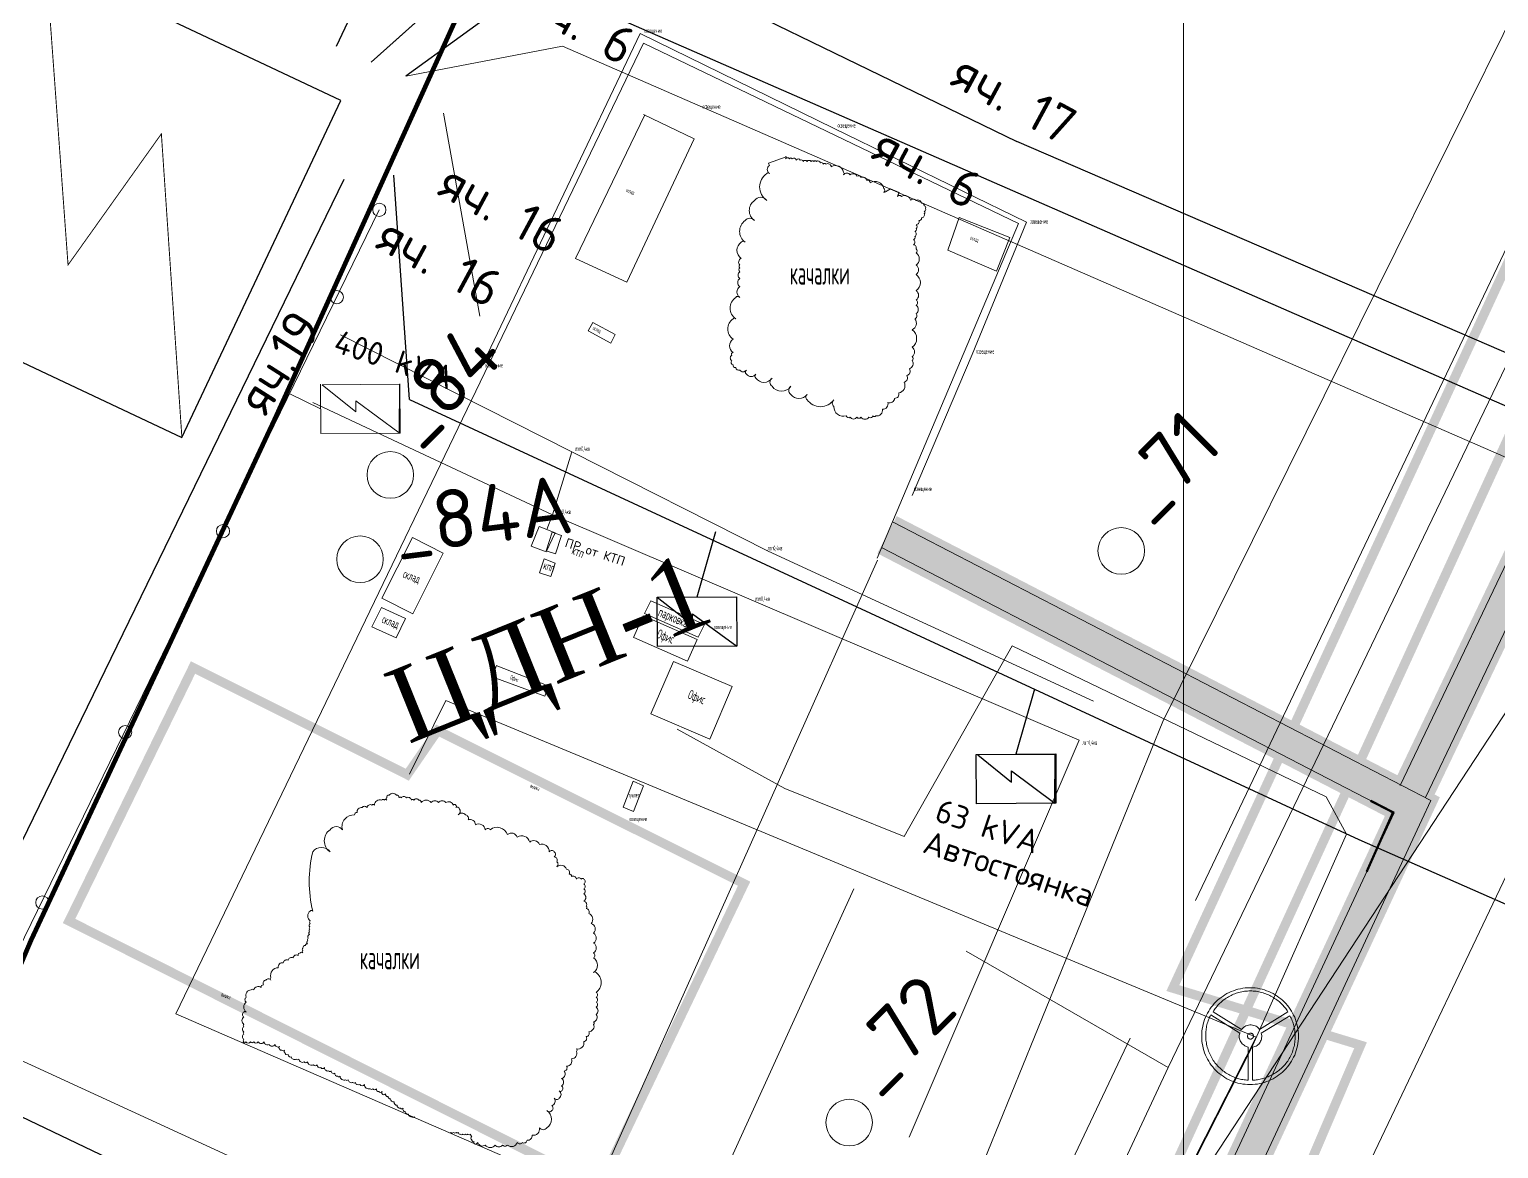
# Model space of a CAD drawing. Header units: millimetres. Extents: x 519 to 9564855, y -810 to 5021775.
# Drawn here: x 9528752.2 to 9529067.6, y 5000058.2 to 5000298.4 of the extents above; entities that cross this region are included whole.
import ezdxf

# ---------------------------------------------------------------- set-up
doc = ezdxf.new("R2010")
doc.units = ezdxf.units.MM
doc.header["$LTSCALE"] = 2
doc.header["$MEASUREMENT"] = 0
doc.linetypes.add('92051501$0$GROUND2', pattern=[35, 25, -10])
for name, color, linetype in [('COMPOUND', 3, 'Continuous'), ('FIBERGLASS', 212, 'Continuous'), ('GRID_PULKOVO', 7, 'Continuous'), ('OilColl&Flowlines', 3, 'Continuous'), ('OLD WELLS(dr.bfr2000)', 24, 'Continuous'), ('PPLINE_STEAM', 5, 'STM_LINE'), ('ROAD_FIELD', 255, '92051501$0$GROUND2'), ('ROAD_GROUND', 9, 'Continuous')]:
    doc.layers.add(name, color=color, linetype=linetype)
for name, color, linetype, lineweight in [('PPLINE_GAS', 4, 'GAS_LINE', 30), ('Новый водовод', 5, 'g_122_vpr', 30), ('Оптиковолоконный кабель', 220, 'CAB6', 20), ('Электро', 1, 'Continuous', 30), ('Электроснаб', 1, 'Continuous', 18), ('Электроснабжене', 1, 'Continuous', 18)]:
    doc.layers.add(name, color=color, linetype=linetype, lineweight=lineweight)
doc.styles.add('92051501$0$STANDARD', font='simplex.shx')
doc.styles.add('Elect', font='isocpeur.ttf')
doc.styles.add('Line_GUGK', font='')
doc.styles.get("Standard").update_dxf_attribs({"font": 'isocpeur.ttf', "width": 0.5})
doc.styles.get('Line_GUGK').set_extended_font_data('Bm431', italic=True)
doc.linetypes.add('CAB', pattern='A,0.7,-0.43403,["K",Standard,S=0.9,R=0,X=-0.4,Y=-0.3],-0.8', length=1.93403)
doc.linetypes.add('CAB6', pattern='A,0.9,-0.9,["6",Standard,S=0.9,R=0,X=-0.8,Y=-0.4],11', length=12.8)
doc.linetypes.add('g_122_vpr', pattern='A,2,-2,3,-0.6,["Впр",Line_GUGK,S=2,R=0,X=0,Y=-1],-6.4,3,-2,8,-2,8,-2,6', length=45)
doc.linetypes.add('GAS_LINE', pattern='A,0.5,-0.2,["G",92051501$0$STANDARD,S=0.1,R=0,X=-0.1,Y=-0.05],-0.05', length=0.75)
doc.linetypes.add('STM_LINE', pattern='A,0.5,-0.2,["S",92051501$0$STANDARD,S=0.1,R=0,X=-0.1,Y=-0.05],-0.05', length=0.75)
doc.linetypes.add('WTR_LINE', pattern='A,0.5,-0.2,["W",92051501$0$STANDARD,S=0.1,R=0,X=-0.1,Y=-0.05],-0.05', length=0.75)

msp = doc.modelspace()

# ---------------------------------------------------------------- linework, layer by layer
at = {"color": 1, "lineweight": 0}
for p, q in [((9528883.3182, 5000297.52607), (9528849.11606, 5000225.70034)), ((9528924.837, 5000277.2, -23.749), (9528883.3182, 5000297.52607)), ((9528966.294, 5000257.071, -25.29), (9528924.837, 5000277.2, -23.749)), ((9528954.594, 5000228.683, -25.46), (9528966.294, 5000257.071, -25.29)), ((9528868.641, 5000207.763, -26.076), (9528818.99542, 5000232.83768, -25.91121)), ((9528941.726, 5000198.376, -25.553), (9528954.594, 5000228.683, -25.46)), ((9528864.52, 5000194.259, -25.969), (9528813.06335, 5000218.36026)), ((9528864.52, 5000194.259, -25.969), (9528868.641, 5000207.763, -26.076)), ((9528868.641, 5000207.763, -26.076), (9528910.819, 5000186.46, -26.216)), ((9528864.52, 5000194.259, -25.969), (9528863.27801, 5000191.08734, -25.73159)), ((9528864.52, 5000194.259, -25.969), (9528977.5413, 5000145.87298)), ((9528861.622, 5000191.731, -25.796), (9528859.923, 5000187.514, -25.556)), ((9528865.067, 5000190.392, -25.662), (9528861.622, 5000191.731, -25.796)), ((9528863.127, 5000186.272, -24.542), (9528865.067, 5000190.392, -25.662)), ((9528859.923, 5000187.514, -25.556), (9528863.127, 5000186.272, -24.542)), ((9528910.819, 5000186.46, -26.216), (9528980.64045, 5000154.25265)), ((9528977.5413, 5000145.87298), (9528941.05409, 5000060.64522))]:
    msp.add_line(p, q, dxfattribs=at)
at = {"color": 132, "lineweight": 0}
for p, q in [((9528884.019, 5000295.476, -22.807), (9528783.63933, 5000087.14393, -2.10301)), ((9528964.582, 5000256.746, -25.551), (9528884.019, 5000295.476, -22.807)), ((9528869.427, 5000249.224, -23.014), (9528884.30408, 5000280.07435, -22.79538)), ((9528884.056, 5000280.194, -22.798), (9528894.937, 5000274.946, -22.683)), ((9528894.937, 5000274.946, -22.683), (9528880.499, 5000244.21, -23.053)), ((9528934.20598, 5000184.97263, -24.396), (9528964.582, 5000256.746, -25.551)), ((9528949.356, 5000251.041, -24.479), (9528951.808, 5000258.087, -23.083)), ((9528951.808, 5000258.087, -23.083), (9528962.674, 5000253.773, -24.304)), ((9528962.674, 5000253.773, -24.304), (9528959.836, 5000246.553, -24.408)), ((9528959.836, 5000246.553, -24.408), (9528949.356, 5000251.041, -24.479)), ((9528880.499, 5000244.21, -23.053), (9528869.427, 5000249.224, -23.014)), ((9528873.17349, 5000235.52913), (9528872.146, 5000233.76, -24.321)), ((9528872.146, 5000233.76, -24.321), (9528877.036, 5000231.072, -24.867)), ((9528877.973, 5000232.963, -24.364), (9528873.17349, 5000235.52913)), ((9528877.036, 5000231.072, -24.867), (9528877.973, 5000232.963, -24.364)), ((9528834.44, 5000189.394, -23.192), (9528827.893, 5000176.327, -22.925)), ((9528834.44, 5000189.394, -23.192), (9528841.059, 5000186.024, -23.302)), ((9528841.059, 5000186.024, -23.302), (9528834.512, 5000172.957, -23.035)), ((9528873.349, 5000048.183, -26.002), (9528934.307, 5000184.508, -24.458)), ((9528827.79, 5000174.356, -23.09), (9528825.734, 5000170.171, -23.069)), ((9528832.995, 5000171.996, -23.206), (9528827.79, 5000174.356, -23.09)), ((9528827.893, 5000176.327, -22.925), (9528834.512, 5000172.957, -23.035)), ((9528885.63699, 5000175.80036), (9528884.29922, 5000173.0754)), ((9528885.63699, 5000175.80036), (9528897.11945, 5000170.72846)), ((9528832.995, 5000171.996, -23.206), (9528830.939, 5000167.811, -23.185)), ((9528881.89, 5000167.91749, -23.67376), (9528883.971, 5000172.55649, -23.85176)), ((9528895.595, 5000167.501, -23.904), (9528884.025, 5000172.533, -23.852)), ((9528884.29922, 5000173.0754), (9528895.78169, 5000168.00349)), ((9528830.939, 5000167.811, -23.185), (9528825.734, 5000170.171, -23.069)), ((9528893.514, 5000162.862, -23.726), (9528881.944, 5000167.894, -23.674)), ((9528893.514, 5000162.862, -23.726), (9528895.595, 5000167.501, -23.904)), ((9528851.54633, 5000159.48206), (9528852.50383, 5000161.91065, -22.88099)), ((9528852.452, 5000161.931, -22.881), (9528863.566, 5000157.568, -22.879)), ((9528890.479, 5000162.791, -23.962), (9528885.649, 5000151.505, -24.12)), ((9528890.479, 5000162.791, -23.962), (9528903.102, 5000157.391, -23.697)), ((9528862.841, 5000155.322, -23.124), (9528851.54633, 5000159.48206)), ((9528903.102, 5000157.391, -23.697), (9528898.272, 5000146.105, -23.855)), ((9528885.65346, 5000151.50309, -24.11991), (9528898.27646, 5000146.10309, -23.85491)), ((9528881.854, 5000137.04, -25.847), (9528879.705, 5000131.489, -25.443)), ((9528881.854, 5000137.04, -25.847), (9528884.053, 5000136.096, -24.442)), ((9528884.053, 5000136.096, -24.442), (9528881.904, 5000130.545, -24.038)), ((9528873.349, 5000048.183, -26.002), (9528783.63933, 5000087.14393, -0.40902))]:
    msp.add_line(p, q, dxfattribs=at)
at = {"lineweight": 0}
for p, q in [((9528910.90351, 5000269.72078), (9528914.68147, 5000271.08703)), ((9528938.94131, 5000263.38995), (9528937.07206, 5000264.18484)), ((9528862.73, 5000184.803, -23.948), (9528861.73562, 5000181.81734)), ((9528865.08003, 5000183.86501), (9528862.73, 5000184.803, -23.948)), ((9528864.145, 5000180.993, -24.032), (9528865.08003, 5000183.86501)), ((9528861.73562, 5000181.81734), (9528864.145, 5000180.993, -24.032)), ((9528863.566, 5000157.568, -22.879), (9528862.841, 5000155.322, -23.124)), ((9528879.705, 5000131.489, -25.443), (9528881.904, 5000130.545, -24.038))]:
    msp.add_line(p, q, dxfattribs=at)
at = {"color": 0, "lineweight": 0}
msp.add_line((9528897.11945, 5000170.72846), (9528895.78169, 5000168.00349), dxfattribs=at)
at = {"color": 5, "linetype": 'WTR_LINE', "lineweight": 0, "ltscale": 100, "const_width": 2}
msp.add_lwpolyline([(9529684.446, 5001530.752), (9529401.1315, 5000923.298), (9529117.817, 5000315.844), (9528986.47, 5000029.111), (9528927.85537, 4999903.1501), (9529040.634, 4999850.671), (9529251.68627, 4999750.03689), (9529291.36141, 4999730.1648)], dxfattribs=at)
at = {"lineweight": 0}
for points in [[(9528910.90351, 5000269.72078, 0.083357322), (9528911.0728, 5000269.22554, 0.52056705), (9528911.0728, 5000267.4929, 0.52056705), (9528910.4931, 5000267.4929, 0.52056705), (9528910.4931, 5000261.71219, 0.52056705), (9528907.88447, 5000261.71219, 0.52056705), (9528907.88447, 5000257.38059, 0.52056705), (9528905.87782, 5000257.38059, 0.52056705), (9528905.87782, 5000252.76547, 0.52056705), (9528905.00828, 5000252.76547, 0.52056705), (9528905.00828, 5000249.28445, 0.52056705), (9528904.71843, 5000247.85108, 0.52056705), (9528904.71843, 5000247.26829, 0.52056705), (9528904.71843, 5000246.40197, 0.52056705), (9528904.71843, 5000244.95285, 0.52056705), (9528904.71843, 5000243.22021, 0.52056705), (9528904.71843, 5000240.90478, 0.52056705), (9528903.84888, 5000240.90478, 0.52056705), (9528903.84888, 5000236.28966, 0.52056705), (9528903.26918, 5000236.28966, 0.52056705), (9528903.26918, 5000231.95806, 0.52056705), (9528903.26918, 5000229.05983, 0.52056705), (9528902.97934, 5000228.47704, 0.52056705), (9528902.97934, 5000227.3272, 0.52056705), (9528903.26918, 5000226.46088, 0.52056705), (9528903.84888, 5000225.87808, 0.52056705), (9528904.71843, 5000225.31103, 0.52056705), (9528906.14537, 5000225.31103, 0.52056705), (9528906.14537, 5000224.42896, 0.52056705), (9528908.17431, 5000224.42896, 0.52056705), (9528908.17431, 5000223.56265, 0.52056705), (9528911.6525, 5000223.56265, 0.52056705), (9528911.6525, 5000221.83001, 0.52056705), (9528915.68808, 5000221.83001, 0.52056705), (9528915.68808, 5000220.09737, 0.52056705), (9528919.16627, 5000220.09737, 0.52056705), (9528919.16627, 5000218.94753, 0.52056705), (9528924.94094, 5000218.94753, 0.52056705), (9528924.94094, 5000217.49841, 0.52056705), (9528927.54958, 5000215.48225, 0.52056705), (9528928.41913, 5000215.18298, 0.52056705), (9528929.86837, 5000215.18298, 0.52056705), (9528930.73792, 5000215.18298, 0.52056705), (9528932.45471, 5000215.18298, 0.52056705), (9528933.32426, 5000215.48225, 0.52056705), (9528933.90396, 5000215.48225, 0.52056705), (9528935.3532, 5000216.91562, 0.52056705), (9528936.51259, 5000218.36473, 0.52056705), (9528937.96184, 5000219.23105, 0.52056705), (9528938.83138, 5000220.39664, 0.52056705), (9528939.99078, 5000222.69633, 0.52056705), (9528940.57047, 5000224.14544, 0.52056705), (9528941.12787, 5000225.59456, 0.52056705), (9528941.70757, 5000227.3272, 0.52056705), (9528941.70757, 5000228.19351, 0.52056705), (9528941.70757, 5000230.20968, 0.52056705), (9528941.70757, 5000233.97423, 0.52056705), (9528942.28727, 5000236.28966, 0.52056705), (9528942.57712, 5000237.4395, 0.52056705), (9528942.57712, 5000239.17214, 0.52056705), (9528942.57712, 5000240.33773, 0.52056705), (9528942.57712, 5000242.35389, 0.52056705), (9528942.57712, 5000245.81917, 0.52056705), (9528942.57712, 5000247.85108, 0.52056705), (9528942.57712, 5000250.45004, 0.52056705), (9528942.57712, 5000251.31636, 0.52056705), (9528941.99742, 5000252.18268, 0.52056705), (9528941.99742, 5000253.33252, 0.52056705), (9528942.28727, 5000253.91532, 0.52056705), (9528942.28727, 5000255.06516, 0.52056705), (9528942.57712, 5000255.64795, 0.52056705), (9528942.57712, 5000256.51427, 0.52056705), (9528943.15682, 5000257.38059, 0.52056705), (9528943.73651, 5000257.96339, 0.52056705), (9528944.31621, 5000258.82971, 0.52056705), (9528944.31621, 5000259.4125, 0.52056705), (9528944.60606, 5000259.97955, 0.52056705), (9528944.31621, 5000260.56235, 0.52056705), (9528943.73651, 5000261.14514, 0.52056705), (9528942.57712, 5000261.71219, 0.52056705), (9528941.41772, 5000261.71219, 0.52056705), (9528939.41108, 5000262.57851, 0.52056705), (9528938.54153, 5000262.57851, 0.024114448), (9528938.94131, 5000263.38995, 0.024114448)], [(9528937.07206, 5000264.18484, -0.069672403), (9528935.64305, 5000263.44483, 0.52056705), (9528935.64305, 5000264.31114, 0.52056705), (9528932.74456, 5000265.47674, 0.52056705), (9528931.89731, 5000266.05953, 0.52056705), (9528930.73792, 5000266.62658, 0.52056705), (9528929.86837, 5000266.92585, 0.52056705), (9528928.41913, 5000267.20938, 0.52056705), (9528926.96988, 5000267.20938, 0.52056705), (9528926.96988, 5000267.79217, 0.52056705), (9528924.36125, 5000268.94201, 0.52056705), (9528923.22415, 5000269.52481, 0.52056705), (9528922.64445, 5000269.52481, 0.52056705), (9528922.06475, 5000269.80833, 0.52056705), (9528921.19521, 5000270.09186, 0.52056705), (9528920.61551, 5000270.09186, 0.52056705), (9528920.03581, 5000270.09186, 0.52056705), (9528919.16627, 5000270.09186, 0.52056705), (9528918.29672, 5000270.09186, 0.52056705), (9528917.71702, 5000270.39113, 0.52056705), (9528916.84748, 5000270.39113, 0.52056705), (9528915.97793, 5000270.67465, 0.52056705), (9528915.39823, 5000270.67465, 0.52056705), (9528914.55098, 5000270.67465, 0.433709513), (9528914.62423, 5000271.18889)], [(9528798.03011, 5000080.89401, -0.145931032), (9528798.25877, 5000081.18257, -0.52056705), (9528798.25877, 5000081.70236, -0.52056705), (9528798.25877, 5000082.77345, -0.52056705), (9528798.25877, 5000083.29324, -0.52056705), (9528798.25877, 5000084.34857, -0.52056705), (9528798.25877, 5000084.88411, -0.52056705), (9528798.25877, 5000086.47499, -0.52056705), (9528798.25877, 5000087.53032, -0.52056705), (9528798.77158, 5000087.53032, -0.52056705), (9528798.77158, 5000089.64099, -0.52056705), (9528798.77158, 5000090.69633, -0.52056705), (9528799.84179, 5000092.2872, -0.52056705), (9528800.37689, 5000092.2872, -0.52056705), (9528801.95991, 5000092.807, -0.52056705), (9528802.47272, 5000093.34254, -0.52056705), (9528803.00783, 5000094.39787, -0.52056705), (9528804.07804, 5000094.39787, -0.52056705), (9528804.07804, 5000094.93342, -0.52056705), (9528805.66106, 5000097.04408, -0.52056705), (9528806.70897, 5000098.09942, -0.52056705), (9528807.77918, 5000098.63496, -0.52056705), (9528808.8271, 5000099.15475, -0.52056705), (9528809.89731, 5000099.69029, -0.52056705), (9528810.41012, 5000100.21009, -0.52056705), (9528810.94522, 5000100.21009, -0.52056705), (9528810.94522, 5000100.74563, -0.52056705), (9528810.94522, 5000101.26542, -0.52056705), (9528811.52492, 5000101.78521, -0.52056705), (9528811.90395, 5000102.19474, -0.52056705), (9528811.99314, 5000102.82479, -0.52056705), (9528812.08232, 5000103.36034, -0.52056705), (9528812.34987, 5000104.16365, -0.52056705), (9528812.34987, 5000104.71495, -0.52056705), (9528812.43906, 5000105.25049, -0.52056705), (9528812.43906, 5000105.78603, -0.52056705), (9528812.52824, 5000106.55784, -0.52056705), (9528812.52824, 5000107.09338, -0.52056705), (9528812.52824, 5000109.20405, -0.52056705), (9528813.06335, 5000109.20405, -0.120462855), (9528813.06335, 5000121.89957, -0.52056705), (9528816.76449, 5000121.89957, -0.52056705), (9528816.76449, 5000126.65644, -0.52056705), (9528819.41772, 5000126.65644, -0.52056705), (9528822.04865, 5000129.82245, -0.52056705), (9528822.58376, 5000130.35799, -0.52056705), (9528823.63167, 5000131.41332, -0.52056705), (9528824.70188, 5000131.41332, -0.52056705), (9528825.7498, 5000131.94887, -0.52056705), (9528826.2849, 5000131.94887, -0.52056705), (9528827.86792, 5000133.0042, -0.52056705), (9528828.40303, 5000133.0042, -0.52056705), (9528828.93813, 5000133.0042, -0.52056705), (9528828.93813, 5000133.52399, -0.52056705), (9528829.45094, 5000134.05954, -0.52056705), (9528831.05626, 5000134.05954, -0.52056705), (9528831.56907, 5000133.52399, -0.52056705), (9528832.10417, 5000133.52399, -0.52056705), (9528833.15209, 5000133.52399, -0.52056705), (9528834.2223, 5000133.0042, -0.52056705), (9528834.7574, 5000133.0042, -0.52056705), (9528835.80532, 5000133.0042, -0.52056705), (9528836.34042, 5000132.46866, -0.52056705), (9528838.45855, 5000132.46866, -0.52056705), (9528840.04157, 5000132.46866, -0.52056705), (9528841.62458, 5000132.46866, -0.52056705), (9528843.2076, 5000131.94887, -0.52056705), (9528843.74271, 5000131.94887, -0.52056705), (9528843.74271, 5000131.41332, -0.52056705), (9528844.27781, 5000131.41332, -0.52056705), (9528844.27781, 5000129.82245, -0.52056705), (9528845.86083, 5000129.82245, -0.52056705), (9528846.39594, 5000128.76711, -0.52056705), (9528847.97896, 5000127.71178, -0.52056705), (9528850.09708, 5000126.65644, -0.52056705), (9528851.145, 5000126.65644, -0.52056705), (9528854.84614, 5000125.60111, -0.52056705), (9528856.96427, 5000125.06557, -0.52056705), (9528859.6175, 5000124.01023, -0.52056705), (9528861.73562, 5000123.47469, -0.52056705), (9528863.83145, 5000121.89957, -0.52056705), (9528864.90166, 5000121.89957, -0.52056705), (9528864.90166, 5000120.84423, -0.52056705), (9528865.43676, 5000119.77315, -0.52056705), (9528865.43676, 5000118.71781, -0.52056705), (9528867.55489, 5000118.19802, -0.52056705), (9528868.0677, 5000117.14269, -0.52056705), (9528868.6028, 5000116.60714, -0.52056705), (9528869.65072, 5000116.0716, -0.52056705), (9528870.72093, 5000116.0716, -0.52056705), (9528871.25603, 5000116.0716, -0.52056705), (9528871.25603, 5000115.01627, -0.52056705), (9528871.25603, 5000113.96093, -0.52056705), (9528871.25603, 5000112.9056, -0.52056705), (9528871.25603, 5000111.31472, -0.52056705), (9528871.76884, 5000110.25939, -0.52056705), (9528871.76884, 5000109.7396, -0.52056705), (9528872.30395, 5000108.66851, -0.52056705), (9528872.83905, 5000106.55784, -0.52056705), (9528873.35186, 5000104.44717, -0.52056705), (9528873.35186, 5000102.33651, -0.52056705), (9528873.35186, 5000100.21009, -0.52056705), (9528873.35186, 5000099.15475, -0.52056705), (9528873.35186, 5000095.98875, -0.52056705), (9528873.88697, 5000095.98875, -0.52056705), (9528873.88697, 5000091.75166, -0.52056705), (9528873.88697, 5000090.69633, -0.52056705), (9528873.88697, 5000089.64099, -0.52056705), (9528873.88697, 5000088.58566, -0.52056705), (9528873.88697, 5000086.99478, -0.52056705), (9528873.35186, 5000085.40391, -0.52056705), (9528873.35186, 5000084.88411, -0.52056705), (9528872.30395, 5000083.29324, -0.52056705), (9528871.76884, 5000082.2379, -0.52056705), (9528871.25603, 5000081.18257, -0.52056705), (9528869.65072, 5000079.59169, -0.52056705), (9528869.65072, 5000079.0719, -0.52056705), (9528868.6028, 5000077.48102, -0.52056705), (9528867.55489, 5000075.89015, -0.52056705), (9528867.01978, 5000074.83481, -0.52056705), (9528866.48468, 5000073.24394, -0.52056705), (9528866.48468, 5000071.66881, -0.52056705), (9528866.48468, 5000070.59772, -0.52056705), (9528865.94957, 5000070.59772, -0.52056705), (9528865.94957, 5000069.0226, -0.52056705), (9528864.90166, 5000069.0226, -0.52056705), (9528864.36655, 5000067.43172, -0.52056705), (9528864.36655, 5000066.37639, -0.52056705), (9528863.31864, 5000066.37639, -0.52056705), (9528863.31864, 5000062.67484, -0.52056705), (9528861.73562, 5000062.67484, -0.52056705), (9528860.13031, 5000061.08397, -0.52056705), (9528859.08239, 5000060.02863, -0.52056705), (9528858.01218, 5000059.49309, -0.52056705), (9528856.96427, 5000059.49309, -0.52056705), (9528854.84614, 5000058.9733, -0.52056705), (9528853.79823, 5000058.9733, -0.52056705), (9528852.21521, 5000058.9733, -0.52056705), (9528850.09708, 5000058.9733, -0.52056705), (9528848.49177, 5000059.49309, -0.140401053), (9528848.07829, 5000059.15807, -0.140401053)], [(9528798.12499, 5000081.0093, 0.520567049), (9528798.68239, 5000081.10381, 0.52056705), (9528799.66342, 5000081.10381, 0.52056705), (9528800.37689, 5000081.10381, 0.52056705), (9528801.35792, 5000081.10381, 0.52056705), (9528802.6065, 5000081.10381, 0.52056705), (9528803.67671, 5000080.53677, 0.52056705), (9528804.94758, 5000080.53677, 0.52056705), (9528805.30432, 5000080.15874, 0.52056705), (9528805.92861, 5000080.15874, 0.52056705), (9528805.92861, 5000079.60744, 0.52056705), (9528806.39683, 5000079.37117, 0.52056705), (9528807.04341, 5000079.37117, 0.52056705), (9528807.04341, 5000078.85138, 0.52056705), (9528807.77918, 5000078.3946, 0.52056705), (9528808.44806, 5000077.8748, 0.52056705), (9528809.47368, 5000077.41802, 0.52056705), (9528810.07568, 5000077.41802, 0.52056705), (9528811.19048, 5000076.80372, 0.52056705), (9528811.94854, 5000076.80372, 0.52056705), (9528813.19712, 5000076.20517, 0.52056705), (9528813.99978, 5000076.20517, 0.52056705), (9528814.78014, 5000075.59087, 0.52056705), (9528815.5828, 5000075.59087, 0.52056705), (9528816.47464, 5000074.89782, 0.52056705), (9528817.03204, 5000074.89782, 0.52056705), (9528817.2996, 5000074.42528, 0.52056705), (9528817.8124, 5000074.42528, 0.52056705), (9528818.4144, 5000073.73222, 0.52056705), (9528818.92721, 5000073.73222, 0.52056705), (9528820.1089, 5000072.97616, 0.52056705), (9528820.6663, 5000072.97616, 0.52056705), (9528821.64732, 5000072.42487, 0.52056705), (9528822.20473, 5000072.42487, 0.52056705), (9528823.14116, 5000071.95233, 0.52056705), (9528824.16678, 5000071.95233, 0.52056705), (9528825.37077, 5000071.07026, 0.52056705), (9528825.92817, 5000071.07026, 0.52056705), (9528826.73082, 5000071.07026, 0.52056705), (9528827.24363, 5000070.45596, 0.52056705), (9528827.9794, 5000070.45596, 0.52056705), (9528827.9794, 5000069.95192, 0.52056705), (9528828.64828, 5000069.95192, 0.52056705), (9528829.20569, 5000069.38488, 0.52056705), (9528829.76309, 5000068.92809, 0.52056705), (9528830.49886, 5000068.26654, 0.52056705), (9528831.16774, 5000067.52623, 0.52056705), (9528831.90351, 5000066.88043, 0.52056705), (9528832.46091, 5000066.88043, 0.52056705), (9528832.97372, 5000066.07711, 0.52056705), (9528833.6203, 5000065.62033, 0.52056705), (9528834.37837, 5000065.05328, 0.52056705), (9528834.89118, 5000065.05328, 0.06204974), (9528834.87744, 5000064.89121, 0.06204974)], [(9528842.519, 5000061.57248, 0.137579286), (9528842.6725, 5000061.69826, 0.52056705), (9528843.2522, 5000061.69826, 0.52056705), (9528843.8096, 5000061.69826, 0.52056705), (9528844.32241, 5000061.69826, 0.52056705), (9528844.72374, 5000061.32023, 0.52056705), (9528845.30343, 5000061.32023, 0.52056705), (9528845.86083, 5000061.32023, 0.52056705), (9528846.37364, 5000061.32023, 0.52056705), (9528846.97564, 5000061.32023, 0.52056705), (9528847.1986, 5000060.86345, 0.52056705), (9528847.1986, 5000060.10739, 0.52056705), (9528847.66681, 5000059.69785, 0.52056705), (9528848.07829, 5000059.15807)]]:
    msp.add_lwpolyline(points, format="xyb", dxfattribs=at)
at = {"layer": 'COMPOUND', "lineweight": 0, "const_width": 2, "elevation": 0}
msp.add_lwpolyline([(9528874.54327, 5000049.96436), (9528905.64565, 5000115.06322), (9528839.86155, 5000147.93266), (9528833.3465, 5000138.46586), (9528787.34734, 5000161.46754), (9528760.74536, 5000107.06851), (9528874.54327, 5000049.96436)], dxfattribs=at)
at = {"layer": 'FIBERGLASS', "lineweight": 0, "const_width": 2}
msp.add_lwpolyline([(9528604.16921, 4999150.49247), (9528940.72, 4999913.7), (9528962.5, 4999903.48), (9529037.98, 5000080.4), (9528997.68, 5000092.66), (9529271.76, 5000686.06)], dxfattribs=at)
at = {"layer": 'GRID_PULKOVO', "lineweight": 0}
msp.add_line((9529000, 5011000), (9529000, 4992000), dxfattribs=at)
at = {"layer": 'OilColl&Flowlines', "lineweight": 0}
for p, q in [((9529262.2, 5000688), (9528995.5, 5000149.9)), ((9528995.5, 5000149.9), (9528954.6, 5000049.4))]:
    msp.add_line(p, q, dxfattribs=at)
for points in [[(9529002.56663, 5000111.44032), (9529272.537, 5000677.955)], [(9528606.99852, 4999157.87424), (9528965.537, 4999983.755), (9529015.537, 5000082.155), (9528841.637, 5000154.355), (9528833.837, 5000138.555)], [(9529014.27208, 5000092.73713), (9529014.27208, 5000092.73713), (9529014.80181, 5000092.72675), (9529015.32114, 5000092.6852), (9529015.84048, 5000092.61249), (9529016.34943, 5000092.5294), (9529016.84799, 5000092.40476), (9529017.33616, 5000092.26973), (9529017.82434, 5000092.10354), (9529018.29174, 5000091.91658), (9529018.74876, 5000091.70885), (9529019.19538, 5000091.48034), (9529019.63163, 5000091.23106), (9529020.05748, 5000090.961), (9529020.46256, 5000090.67018), (9529020.85726, 5000090.35858), (9529021.23118, 5000090.03659), (9529021.59471, 5000089.69383), (9529021.93748, 5000089.33029), (9529022.26985, 5000088.95637), (9529022.58145, 5000088.56167), (9529022.87228, 5000088.15659), (9529023.14233, 5000087.73074), (9529023.39162, 5000087.2945), (9529023.62012, 5000086.84787), (9529023.83824, 5000086.39085), (9529024.0252, 5000085.91306), (9529024.19139, 5000085.43527), (9529024.32642, 5000084.93671), (9529024.44067, 5000084.43815), (9529024.53415, 5000083.9292), (9529024.60686, 5000083.40987), (9529024.64841, 5000082.88014), (9529024.65879, 5000082.35042), (9529024.65879, 5000082.35042), (9529024.64841, 5000081.81031), (9529024.60686, 5000081.28059), (9529024.53415, 5000080.76125), (9529024.44067, 5000080.25231), (9529024.32642, 5000079.75374), (9529024.19139, 5000079.25518), (9529024.0252, 5000078.76701), (9529023.83824, 5000078.2996), (9529023.62012, 5000077.84259), (9529023.39162, 5000077.39596), (9529023.14233, 5000076.95972), (9529022.87228, 5000076.53386), (9529022.58145, 5000076.12878), (9529022.26985, 5000075.73409), (9529021.93748, 5000075.36017), (9529021.59471, 5000074.99663), (9529021.23118, 5000074.65387), (9529020.85726, 5000074.33188), (9529020.46256, 5000074.02028), (9529020.05748, 5000073.72945), (9529019.63163, 5000073.4594), (9529019.19538, 5000073.21012), (9529018.74876, 5000072.98161), (9529018.29174, 5000072.77387), (9529017.82434, 5000072.58691), (9529017.33616, 5000072.43111), (9529016.84799, 5000072.2857), (9529016.34943, 5000072.17145), (9529015.84048, 5000072.07796), (9529015.32114, 5000072.01564), (9529014.80181, 5000071.9741), (9529014.27208, 5000071.96371), (9529014.27208, 5000071.96371), (9529013.73197, 5000071.9741), (9529013.20225, 5000072.01564), (9529012.68292, 5000072.07796), (9529012.17397, 5000072.17145), (9529011.66502, 5000072.2857), (9529011.17684, 5000072.43111), (9529010.68867, 5000072.58691), (9529010.22127, 5000072.77387), (9529009.75386, 5000072.98161), (9529009.30724, 5000073.21012), (9529008.87099, 5000073.4594), (9529008.45553, 5000073.72945), (9529008.05044, 5000074.02028), (9529007.65575, 5000074.33188), (9529007.28183, 5000074.65387), (9529006.91829, 5000074.99663), (9529006.57553, 5000075.36017), (9529006.24316, 5000075.73409), (9529005.94194, 5000076.12878), (9529005.65111, 5000076.53386), (9529005.38106, 5000076.95972), (9529005.13178, 5000077.39596), (9529004.90327, 5000077.84259), (9529004.69554, 5000078.2996), (9529004.50858, 5000078.76701), (9529004.35277, 5000079.25518), (9529004.20736, 5000079.75374), (9529004.09311, 5000080.25231), (9529003.99963, 5000080.76125), (9529003.93731, 5000081.28059), (9529003.89576, 5000081.81031), (9529003.88537, 5000082.35042), (9529003.88537, 5000082.35042), (9529003.89576, 5000082.88014), (9529003.93731, 5000083.40987), (9529003.99963, 5000083.9292), (9529004.09311, 5000084.43815), (9529004.20736, 5000084.93671), (9529004.35277, 5000085.43527), (9529004.50858, 5000085.91306), (9529004.69554, 5000086.39085), (9529004.90327, 5000086.84787), (9529005.13178, 5000087.2945), (9529005.38106, 5000087.73074), (9529005.65111, 5000088.15659), (9529005.94194, 5000088.56167), (9529006.24316, 5000088.95637), (9529006.57553, 5000089.33029), (9529006.91829, 5000089.69383), (9529007.28183, 5000090.03659), (9529007.65575, 5000090.35858), (9529008.05044, 5000090.67018), (9529008.45553, 5000090.961), (9529008.87099, 5000091.23106), (9529009.30724, 5000091.48034), (9529009.75386, 5000091.70885), (9529010.22127, 5000091.91658), (9529010.68867, 5000092.10354), (9529011.17684, 5000092.26973), (9529011.66502, 5000092.40476), (9529012.17397, 5000092.5294), (9529012.68292, 5000092.61249), (9529013.20225, 5000092.6852), (9529013.73197, 5000092.72675), (9529014.27208, 5000092.73713)], [(9529012.40248, 5000083.7734), (9529012.40248, 5000083.7734), (9529012.61021, 5000084.02268), (9529012.8491, 5000084.2408), (9529013.10877, 5000084.41738), (9529013.36844, 5000084.5524), (9529013.64888, 5000084.64588), (9529013.93971, 5000084.71859), (9529014.23054, 5000084.74975), (9529014.52136, 5000084.74975), (9529014.80181, 5000084.71859), (9529015.08225, 5000084.65627), (9529015.34191, 5000084.57318), (9529015.58081, 5000084.45892), (9529015.80932, 5000084.3239), (9529015.99628, 5000084.15771), (9529016.16246, 5000083.98113), (9529016.29749, 5000083.7734), (9529022.3841, 5000087.58532), (9529022.3841, 5000087.58532), (9529022.23869, 5000087.82422), (9529022.0725, 5000088.05273), (9529021.90632, 5000088.28123), (9529021.72974, 5000088.50974), (9529021.54278, 5000088.72786), (9529021.35582, 5000088.94598), (9529021.14809, 5000089.15372), (9529020.94035, 5000089.36145), (9529020.72223, 5000089.5588), (9529020.50411, 5000089.75615), (9529020.26522, 5000089.94311), (9529020.02632, 5000090.11968), (9529019.78743, 5000090.29625), (9529019.53815, 5000090.46244), (9529019.27848, 5000090.62863), (9529019.01881, 5000090.77404), (9529018.74876, 5000090.91946), (9529018.4787, 5000091.06487), (9529018.19826, 5000091.18951), (9529017.91782, 5000091.31415), (9529017.63738, 5000091.42841), (9529017.34655, 5000091.53227), (9529017.05572, 5000091.62575), (9529016.76489, 5000091.70885), (9529016.46368, 5000091.79194), (9529016.16246, 5000091.85426), (9529015.86125, 5000091.91658), (9529015.54965, 5000091.96852), (9529015.24843, 5000091.99968), (9529014.93683, 5000092.03084), (9529014.62523, 5000092.04122), (9529014.31363, 5000092.05161), (9529014.31363, 5000092.05161), (9529014.00203, 5000092.04122), (9529013.69043, 5000092.03084), (9529013.37883, 5000091.99968), (9529013.06722, 5000091.96852), (9529012.76601, 5000091.91658), (9529012.4648, 5000091.86465), (9529012.16358, 5000091.80233), (9529011.87275, 5000091.72962), (9529011.57154, 5000091.63614), (9529011.2911, 5000091.54266), (9529011.00027, 5000091.44918), (9529010.71983, 5000091.33493), (9529010.44977, 5000091.21029), (9529010.17972, 5000091.08564), (9529009.90966, 5000090.95062), (9529009.65, 5000090.8052), (9529009.39033, 5000090.65979), (9529009.14105, 5000090.4936), (9529008.89177, 5000090.32742), (9529008.65287, 5000090.16123), (9529008.42437, 5000089.97427), (9529008.19586, 5000089.78731), (9529007.97774, 5000089.60035), (9529007.75962, 5000089.39261), (9529007.55188, 5000089.18488), (9529007.35453, 5000088.97714), (9529007.16757, 5000088.75902), (9529006.98061, 5000088.53051), (9529006.80404, 5000088.30201), (9529006.62746, 5000088.0735), (9529006.47166, 5000087.8346), (9529006.31586, 5000087.58532), (9529012.40248, 5000083.7734)], [(9529013.867, 5000079.96148), (9529013.867, 5000079.96148), (9529013.62811, 5000080.04457), (9529013.3996, 5000080.13805), (9529013.17109, 5000080.26269), (9529012.96336, 5000080.39772), (9529012.76601, 5000080.55352), (9529012.58944, 5000080.71971), (9529012.42325, 5000080.90667), (9529012.28822, 5000081.10402), (9529012.16358, 5000081.31175), (9529012.05971, 5000081.52987), (9529011.98701, 5000081.75838), (9529011.93507, 5000081.99727), (9529011.9143, 5000082.24655), (9529011.92469, 5000082.49584), (9529011.96623, 5000082.74512), (9529012.03894, 5000083.00478), (9529005.83807, 5000086.8998), (9529005.83807, 5000086.8998), (9529005.70305, 5000086.65052), (9529005.57841, 5000086.40124), (9529005.46415, 5000086.14157), (9529005.36029, 5000085.8819), (9529005.25642, 5000085.61185), (9529005.16294, 5000085.33141), (9529005.07984, 5000085.06135), (9529005.00714, 5000084.77052), (9529004.94482, 5000084.49008), (9529004.89288, 5000084.19926), (9529004.84095, 5000083.90843), (9529004.80979, 5000083.6176), (9529004.77863, 5000083.31639), (9529004.75786, 5000083.01517), (9529004.74747, 5000082.71396), (9529004.74747, 5000082.41274), (9529004.75786, 5000082.11153), (9529004.77863, 5000081.81031), (9529004.7994, 5000081.49871), (9529004.84095, 5000081.1975), (9529004.8825, 5000080.89628), (9529004.94482, 5000080.59507), (9529005.00714, 5000080.29385), (9529005.07984, 5000079.99264), (9529005.16294, 5000079.69142), (9529005.25642, 5000079.4006), (9529005.36029, 5000079.10977), (9529005.47454, 5000078.81894), (9529005.59918, 5000078.52811), (9529005.73421, 5000078.24767), (9529005.87962, 5000077.96723), (9529006.03542, 5000077.68679), (9529006.03542, 5000077.68679), (9529006.19122, 5000077.41673), (9529006.3678, 5000077.15707), (9529006.53398, 5000076.8974), (9529006.72094, 5000076.64812), (9529006.91829, 5000076.40922), (9529007.11564, 5000076.17033), (9529007.31299, 5000075.94182), (9529007.53111, 5000075.7237), (9529007.73884, 5000075.51597), (9529007.96735, 5000075.30823), (9529008.19586, 5000075.11088), (9529008.43475, 5000074.92392), (9529008.67365, 5000074.73696), (9529008.91254, 5000074.57078), (9529009.16182, 5000074.40459), (9529009.42149, 5000074.24879), (9529009.67077, 5000074.09299), (9529009.94082, 5000073.95796), (9529010.20049, 5000073.82293), (9529010.47055, 5000073.69829), (9529010.7406, 5000073.58404), (9529011.02104, 5000073.48017), (9529011.2911, 5000073.3763), (9529011.57154, 5000073.29321), (9529011.86237, 5000073.21012), (9529012.14281, 5000073.13741), (9529012.42325, 5000073.07509), (9529012.71408, 5000073.02316), (9529013.0049, 5000072.97122), (9529013.28535, 5000072.94006), (9529013.57617, 5000072.91929), (9529013.867, 5000072.89851), (9529013.867, 5000079.96148)], [(9529016.66103, 5000083.00478), (9529016.66103, 5000083.00478), (9529016.72335, 5000082.73473), (9529016.75451, 5000082.46468), (9529016.75451, 5000082.20501), (9529016.73373, 5000081.95573), (9529016.69219, 5000081.70645), (9529016.62987, 5000081.46755), (9529016.53639, 5000081.24943), (9529016.43252, 5000081.0417), (9529016.29749, 5000080.84435), (9529016.1313, 5000080.65739), (9529015.95473, 5000080.50159), (9529015.75738, 5000080.34579), (9529015.53926, 5000080.22115), (9529015.30037, 5000080.11728), (9529015.0407, 5000080.0238), (9529014.76026, 5000079.96148), (9529014.76026, 5000072.89851), (9529014.76026, 5000072.89851), (9529015.0407, 5000072.9089), (9529015.32114, 5000072.92967), (9529015.60158, 5000072.96084), (9529015.88202, 5000073.00238), (9529016.16246, 5000073.05432), (9529016.44291, 5000073.10625), (9529016.72335, 5000073.17896), (9529017.00379, 5000073.25166), (9529017.28423, 5000073.33476), (9529017.56467, 5000073.42824), (9529017.84511, 5000073.5321), (9529018.11517, 5000073.63597), (9529018.38522, 5000073.76061), (9529018.65528, 5000073.88525), (9529018.92533, 5000074.02028), (9529019.185, 5000074.16569), (9529019.44467, 5000074.31111), (9529019.70433, 5000074.47729), (9529019.95361, 5000074.64348), (9529020.20289, 5000074.82006), (9529020.44179, 5000074.99663), (9529020.68068, 5000075.19398), (9529020.90919, 5000075.39133), (9529021.1377, 5000075.59906), (9529021.35582, 5000075.80679), (9529021.56355, 5000076.0353), (9529021.77129, 5000076.26381), (9529021.96864, 5000076.5027), (9529022.1556, 5000076.7416), (9529022.34256, 5000076.99088), (9529022.50874, 5000077.25055), (9529022.67493, 5000077.5206), (9529022.67493, 5000077.5206), (9529022.83073, 5000077.80104), (9529022.97615, 5000078.08148), (9529023.11117, 5000078.37231), (9529023.23581, 5000078.65275), (9529023.33968, 5000078.94358), (9529023.44355, 5000079.24479), (9529023.53703, 5000079.53562), (9529023.62012, 5000079.82645), (9529023.69283, 5000080.12767), (9529023.76554, 5000080.42888), (9529023.81747, 5000080.71971), (9529023.85902, 5000081.02092), (9529023.89018, 5000081.32214), (9529023.92134, 5000081.62335), (9529023.93172, 5000081.91418), (9529023.94211, 5000082.21539), (9529023.94211, 5000082.51661), (9529023.92134, 5000082.80744), (9529023.90056, 5000083.09826), (9529023.8694, 5000083.39948), (9529023.83824, 5000083.69031), (9529023.78631, 5000083.97075), (9529023.73438, 5000084.26158), (9529023.66167, 5000084.54202), (9529023.58896, 5000084.82246), (9529023.50587, 5000085.1029), (9529023.41239, 5000085.38334), (9529023.31891, 5000085.6534), (9529023.20465, 5000085.91306), (9529023.0904, 5000086.18312), (9529022.96576, 5000086.44279), (9529022.83073, 5000086.69207), (9529016.66103, 5000083.00478)], [(9529014.35518, 5000083.00478), (9529014.35518, 5000083.00478), (9529014.22015, 5000082.9944), (9529014.09551, 5000082.95285), (9529013.99164, 5000082.89053), (9529013.88777, 5000082.81782), (9529013.81507, 5000082.71396), (9529013.75275, 5000082.61009), (9529013.7112, 5000082.48545), (9529013.70081, 5000082.35042), (9529013.70081, 5000082.35042), (9529013.7112, 5000082.21539), (9529013.75275, 5000082.10114), (9529013.81507, 5000081.98689), (9529013.88777, 5000081.89341), (9529013.99164, 5000081.81031), (9529014.09551, 5000081.75838), (9529014.22015, 5000081.71683), (9529014.35518, 5000081.70645), (9529014.35518, 5000081.70645), (9529014.4902, 5000081.71683), (9529014.60446, 5000081.75838), (9529014.71871, 5000081.81031), (9529014.81219, 5000081.89341), (9529014.89529, 5000081.98689), (9529014.94722, 5000082.10114), (9529014.98877, 5000082.21539), (9529014.99915, 5000082.35042), (9529014.99915, 5000082.35042), (9529014.98877, 5000082.48545), (9529014.94722, 5000082.61009), (9529014.89529, 5000082.71396), (9529014.81219, 5000082.81782), (9529014.71871, 5000082.89053), (9529014.60446, 5000082.95285), (9529014.4902, 5000082.9944), (9529014.35518, 5000083.00478)]]:
    msp.add_lwpolyline(points, dxfattribs=at)
at = {"layer": 'OLD WELLS(dr.bfr2000)', "lineweight": 0}
for centre in [(9528829.7, 5000202.8), (9528823.2, 5000184.7), (9528986.6, 5000186.5), (9528928.2, 5000063.8), (9528928.2, 5000063.8)]:
    msp.add_circle(centre, 5, dxfattribs=at)
at = {"layer": 'PPLINE_GAS', "linetype": 'GAS_LINE', "lineweight": 0, "ltscale": 20}
for p, q in [((9529157.8, 5000287), (9528939.2, 4999953.8)), ((9528996.715, 5000075.609), (9528953.35, 5000100.561)), ((9528976.103, 5000031.793), (9528996.715, 5000075.609))]:
    msp.add_line(p, q, dxfattribs=at)
msp.add_lwpolyline([(9528996.715, 5000075.609), (9529109.086, 5000309.103), (9529198.22, 5000276.145)], dxfattribs=at)
at = {"layer": 'PPLINE_STEAM', "lineweight": 0}
msp.add_line((9528988.1237, 4999946.54379), (9529143.7225, 5000273.15106), dxfattribs=at)
at = {"layer": 'ROAD_FIELD', "color": 9, "lineweight": 0, "flags": 128}
msp.add_lwpolyline([(9528240.76783, 5000586.49792), (9528319.08, 5000545.999), (9528380.921, 5000520.527), (9528452.18441, 5000507.02087), (9528500.604, 5000487.524), (9528831.146, 5000336.267), (9528848.92425, 5000236.87938)], dxfattribs=at)
at = {"layer": 'ROAD_GROUND', "color": 8, "lineweight": 0, "const_width": 9}
for points in [[(9529049.1962, 5000134.83495), (9529140.06841, 5000325.04025), (9529203.81166, 5000297.91547)], [(9528953.21722, 4999925.62102), (9529049.10309, 5000131.6127), (9528936.32065, 5000189.96922)]]:
    msp.add_lwpolyline(points, dxfattribs=at)
at = {"layer": 'ROAD_GROUND', "lineweight": 0}
for points in [[(9529046.48927, 5000136.12821), (9529138.59983, 5000328.92551), (9529204.98633, 5000300.67593)], [(9529051.90313, 5000133.54169), (9529141.537, 5000321.155), (9529202.637, 5000295.155)], [(9528955.937, 4999924.355), (9529053.037, 5000132.955), (9528937.49339, 5000192.74021)], [(9528950.49744, 4999926.88703), (9529045.16918, 5000130.2704), (9528935.1479, 5000187.19822)]]:
    msp.add_lwpolyline(points, dxfattribs=at)
at = {"layer": 'ROAD_GROUND', "lineweight": 0, "const_width": 0.5}
msp.add_lwpolyline([(9529040.12374, 5000132.88104), (9529044.95401, 5000130.38174), (9529039.28284, 5000117.62478)], dxfattribs=at)
at = {"layer": 'Новый водовод', "color": 5, "linetype": 'WTR_LINE', "lineweight": 0, "ltscale": 40, "const_width": 1}
msp.add_lwpolyline([(9529060.51, 5000779.12), (9528805.08357, 5000215.17911), (9528752.54676, 5000102.86404), (9528635.03115, 4999825.63459), (9528608.4, 4999763.3)], dxfattribs=at)
at = {"layer": 'Оптиковолоконный кабель', "color": 6, "linetype": 'CAB', "lineweight": 20, "ltscale": 0.5, "elevation": -31.4499}
msp.add_lwpolyline([(9528891.2561, 5000148.2248), (9528914.4056, 5000135.5364), (9528940.015, 5000125.1846), (9528963.175, 5000166.1029), (9529030.5914, 5000133.6933), (9529034.9809, 5000125.6898), (9529014.576, 5000079.7806), (9528948.80722, 4999950.23687), (9528967.9265, 4999940.5301), (9528972.0682, 4999927.432), (9529401.5593, 4999724.1736), (9529440.4366, 4999717.5799), (9529502.05899, 4999738.40584), (9529490.25463, 4999792.22354), (9529482.2404, 4999969.6715), (9529515.34239, 4999969.85996)], dxfattribs=at)
at = {"layer": 'Электро'}
for p, q in [((9528818.11607, 5000294.82319, 0), (9528922.56064, 5000513.90753, 0)), ((9528825.59259, 5000291.39042, 0), (9528862.02302, 5000324.02131, 0)), ((9528862.32195, 5000323.87601, 0), (9528964.16219, 5000274.37218, 0)), ((9528860.85722, 5000308.59206, 0), (9528833.03453, 5000288.41624)), ((9528860.85722, 5000308.59206, 0), (9529273.61951, 5000128.24826, 0)), ((9529193.43557, 5000175.38798, 0), (9528964.16219, 5000274.37218, 0)), ((9528819.69785, 5000266.17747, 0), (9528727.22277, 5000076.12869, 0)), ((9528833.83033, 5000218.99227, 0), (9528830.47084, 5000267.12627, 0)), ((9528833.83033, 5000218.99227, 0), (9529037.61475, 5000124.56714, 0)), ((9529037.61475, 5000124.56714), (9529173.41682, 5000064.62188, 0)), ((9528727.22277, 5000076.12869, 0), (9528998.99178, 4999946.72237, 0))]:
    msp.add_line(p, q, dxfattribs=at)
at = {"layer": 'Электро', "ltscale": 0.0025}
for p, q in [((9528899.52643, 5000190.57625, 0), (9528895.51522, 5000176.59451, 0)), ((9528886.99101, 5000176.54234, 0), (9528904.03944, 5000176.64668, 0)), ((9528886.99101, 5000176.54234, 0), (9528894.55837, 5000170.61943, 0)), ((9528887.05571, 5000165.96999, 0), (9528886.99101, 5000176.54234, 0)), ((9528904.03944, 5000176.64668, 0), (9528904.10414, 5000166.07433, 0)), ((9528894.55837, 5000170.61943, 0), (9528894.54383, 5000172.99466, 0)), ((9528894.54383, 5000172.99466, 0), (9528904.10414, 5000166.07433, 0)), ((9528904.10414, 5000166.07433, 0), (9528887.05571, 5000165.96999, 0)), ((9528968.02016, 5000156.85082), (9528964.00896, 5000142.86908, 0)), ((9528955.48474, 5000142.81691, 0), (9528972.53317, 5000142.92125, 0)), ((9528955.54944, 5000132.24456, 0), (9528955.48474, 5000142.81691, 0)), ((9528972.43592, 5000142.8228, 0), (9528955.84032, 5000142.72123, 0)), ((9528955.84032, 5000142.72123, 0), (9528963.0521, 5000136.894, 0)), ((9528972.36223, 5000132.38034, 0), (9528972.43592, 5000142.8228, 0)), ((9528972.53317, 5000142.92125, 0), (9528972.59787, 5000132.3489, 0)), ((9528963.0521, 5000136.894, 0), (9528963.03756, 5000139.26923, 0)), ((9528963.03756, 5000139.26923, 0), (9528972.36223, 5000132.38034, 0)), ((9528972.59787, 5000132.3489, 0), (9528955.54944, 5000132.24456, 0))]:
    msp.add_line(p, q, dxfattribs=at)
at = {"layer": 'Электро', "ltscale": 50}
msp.add_lwpolyline([(9528784.96044, 5000210.82304), (9528819.07904, 5000283.1827), (9528755.76433, 5000313.03648), (9528721.64573, 5000240.67682)], close=True, dxfattribs=at)
at = {"layer": 'Электро', "ltscale": 50, "const_width": 0.2}
msp.add_lwpolyline([(9528755.76433, 5000313.03648), (9528760.52218, 5000247.87437), (9528780.55563, 5000276.00946), (9528784.96044, 5000210.82304)], dxfattribs=at)
at = {"layer": 'Электроснаб', "color": 1, "lineweight": 0}
for p, q in [((9528818.11607, 5000294.82319, 0), (9528922.56064, 5000513.90753, 0)), ((9528825.59259, 5000291.39042, 0), (9528862.02302, 5000324.02131, 0)), ((9528862.32195, 5000323.87601, 0), (9528964.16219, 5000274.37218, 0)), ((9528866.65405, 5000294.85866, 0), (9528833.03453, 5000288.41624)), ((9528866.65405, 5000294.85866, 0), (9529272.89044, 5000117.80523, 0)), ((9529193.43557, 5000175.38798, 0), (9528964.16219, 5000274.37218, 0)), ((9528819.69785, 5000266.17747, 0), (9528727.22277, 5000076.12869, 0)), ((9528833.83033, 5000218.99227, 0), (9528830.47084, 5000267.12627, 0)), ((9528833.83033, 5000218.99227, 0), (9529037.61475, 5000124.56714, 0)), ((9529037.61475, 5000124.56714), (9529173.41682, 5000064.62188, 0)), ((9528727.22277, 5000076.12869, 0), (9528998.99178, 4999946.72237, 0))]:
    msp.add_line(p, q, dxfattribs=at)
at = {"layer": 'Электроснаб', "color": 1, "linetype": 'ByBlock', "lineweight": 0, "ltscale": 0.0025}
for p, q in [((9528899.52643, 5000190.57625, 0), (9528895.51522, 5000176.59451, 0)), ((9528886.99101, 5000176.54234, 0), (9528904.03944, 5000176.64668, 0)), ((9528887.05571, 5000165.96999, 0), (9528886.99101, 5000176.54234, 0)), ((9528904.03944, 5000176.64668, 0), (9528904.10414, 5000166.07433, 0)), ((9528894.55837, 5000170.61943, 0), (9528894.54383, 5000172.99466, 0)), ((9528904.10414, 5000166.07433, 0), (9528887.05571, 5000165.96999, 0)), ((9528968.02016, 5000156.85082), (9528964.00896, 5000142.86908, 0)), ((9528955.48474, 5000142.81691, 0), (9528972.53317, 5000142.92125, 0)), ((9528955.54944, 5000132.24456, 0), (9528955.48474, 5000142.81691, 0)), ((9528972.43592, 5000142.8228, 0), (9528955.84032, 5000142.72123, 0)), ((9528955.84032, 5000142.72123, 0), (9528963.0521, 5000136.894, 0)), ((9528972.36223, 5000132.38034, 0), (9528972.43592, 5000142.8228, 0)), ((9528972.53317, 5000142.92125, 0), (9528972.59787, 5000132.3489, 0)), ((9528963.0521, 5000136.894, 0), (9528963.03756, 5000139.26923, 0)), ((9528963.03756, 5000139.26923, 0), (9528972.36223, 5000132.38034, 0)), ((9528972.59787, 5000132.3489, 0), (9528955.54944, 5000132.24456, 0))]:
    msp.add_line(p, q, dxfattribs=at)
at = {"layer": 'Электроснабжене', "color": 1, "lineweight": 0}
for p, q in [((9528818.11607, 5000294.82319, 0), (9528922.56064, 5000513.90753, 0)), ((9528825.59259, 5000291.39042, 0), (9528862.02302, 5000324.02131, 0)), ((9528862.32195, 5000323.87601, 0), (9528964.16219, 5000274.37218, 0)), ((9528866.65405, 5000294.85866, 0), (9528833.03453, 5000288.41624)), ((9528866.65405, 5000294.85866, 0), (9529272.89044, 5000117.80523, 0)), ((9529193.43557, 5000175.38798, 0), (9528964.16219, 5000274.37218, 0)), ((9528819.69785, 5000266.17747, 0), (9528727.22277, 5000076.12869, 0)), ((9528827.3419, 5000259.70245, 0), (9528740.47569, 5000081.72575)), ((9528814.78186, 5000211.67526), (9528814.71716, 5000222.24761)), ((9528831.66834, 5000222.2535), (9528815.07274, 5000222.15193)), ((9528815.07274, 5000222.15193), (9528822.28452, 5000216.3247)), ((9528831.59465, 5000211.81104), (9528831.66834, 5000222.2535)), ((9528814.74951, 5000216.96144), (9528808.11544, 5000220.18948, 0)), ((9528822.28452, 5000216.3247), (9528822.26998, 5000218.69993)), ((9528822.26998, 5000218.69993), (9528831.59465, 5000211.81104)), ((9528831.83029, 5000211.7796), (9528814.78186, 5000211.67526)), ((9528740.72341, 5000081.61194), (9529011.59817, 4999957.16194)), ((9528727.22277, 5000076.12869, 0), (9528998.99178, 4999946.72237, 0))]:
    msp.add_line(p, q, dxfattribs=at)
at = {"layer": 'Электроснабжене', "color": 1, "linetype": 'ByBlock', "lineweight": 0}
msp.add_line((9528831.76559, 5000222.35195), (9528831.83029, 5000211.7796), dxfattribs=at)
at = {"layer": 'Электроснабжене', "color": 1, "linetype": 'ByBlock', "lineweight": 0, "ltscale": 0.0025}
for p, q in [((9528884.36357, 5000015.61828), (9528929.23808, 5000113.93408)), ((9528944.1324, 4999988.15824), (9528988.49764, 5000081.91295))]:
    msp.add_line(p, q, dxfattribs=at)
at = {"layer": 'Электроснабжене', "color": 1, "lineweight": 0, "ltscale": 50}
msp.add_lwpolyline([(9528864.47943, 5000190.48339), (9528866.47555, 5000189.83481), (9528865.17958, 5000185.84621), (9528863.18345, 5000186.49479)], close=True, dxfattribs=at)
for centre in [(9528827.3419, 5000259.70245, 0), (9528818.21667, 5000240.94886, 0), (9528793.77714, 5000190.72233, 0), (9528772.7949, 5000147.60099, 0), (9528754.99997, 5000111.02999, 0)]:
    msp.add_circle(centre, 1.42312, dxfattribs=at)

# ---------------------------------------------------------------- texts
at = {"color": 32, "lineweight": 0, "attachment_point": 1}
for s, insert, char_height in [('{\\C1;освещение}', (9528884.20036, 5000298.69274), 1), ('{\\C1;освещение}', (9528896.71155, 5000282.39256, -22.791), 1), ('{\\C1;освещение}', (9528925.71916, 5000278.36667, -23.749), 1), ('{\\C1;освещение}', (9528967.02664, 5000257.7463, -25.29), 1), ('качалки', (9528915.4824, 5000248.65884), 5), ('{\\C1;освещение}', (9528955.47616, 5000229.84967, -23.367), 1), ('{\\C1;освещение}', (9528849.99822, 5000226.86701), 1), ('{\\C1;освещение}', (9528942.07077, 5000200.35467, -25.553), 1), ('{\\C1;освещение}', (9528899.18517, 5000170.71075, -25.724), 1), ('{\\C1;освещение}', (9528881.01216, 5000129.497, -23.55), 1), ('качалки', (9528823.18524, 5000101.70145), 5)]:
    msp.add_mtext(s, dxfattribs=dict(at, insert=insert, char_height=char_height))
at = {"color": 132, "lineweight": 0, "attachment_point": 1}
for s, insert, char_height, rotation in [('склад', (9528880.53374, 5000264.41856), 0.9, 338.6900779), ('склад', (9528954.42285, 5000254.21175), 0.9, 338.6900779), ('склад', (9528873.52624, 5000234.86333, -24.41954), 0.9, 330.5749918), ('склад', (9528832.90983, 5000182.53405), 1.8, 338.6900779), ('парковка', (9528887.78409, 5000174.46197), 2, 336.9628295), ('склад', (9528828.38425, 5000172.80891), 1.8, 338.6900779), ('Офис', (9528887.47488, 5000169.76642), 2, 338.4682912), ('Офис', (9528855.68137, 5000159.92399), 1, 338.4682912), ('Офис', (9528894.14735, 5000156.75649), 2, 338.4682912)]:
    msp.add_mtext(s, dxfattribs=dict(at, insert=insert, char_height=char_height, rotation=rotation))
at = {"color": 32, "lineweight": 0, "char_height": 1, "width": 0.1684826, "attachment_point": 1}
for insert in [(9528869.35468, 5000208.92967, -26.076), (9528865.23368, 5000195.42567, -25.969), (9528910.65052, 5000187.62667, -26.216), (9528907.98282, 5000176.74649, -15.9438), (9528978.25498, 5000145.87298)]:
    msp.add_mtext('{\\C1;лэп0,4кв}', dxfattribs=dict(at, insert=insert))
at = {"color": 1, "lineweight": 0, "attachment_point": 1}
for s, insert, char_height, rotation in [('^Iктп', (9528861.80208, 5000190.73845), 2, 337.8985341), ('кпп', (9528862.95277, 5000184.34675, -23.948), 1.8, 342.105207)]:
    msp.add_mtext(s, dxfattribs=dict(at, insert=insert, char_height=char_height, rotation=rotation))
at = {"color": 6, "lineweight": 0, "char_height": 0.9, "attachment_point": 1, "rotation": 338.6900779}
for insert in [(9528859.94558, 5000136.59721, -23.367), (9528793.61405, 5000091.81271)]:
    msp.add_mtext('вышка', dxfattribs=dict(at, insert=insert))
at = {"color": 132, "lineweight": 0, "insert": (9528880.75184, 5000134.61477), "char_height": 1, "attachment_point": 1}
msp.add_mtext('туалет', dxfattribs=at)
at = {"layer": 'COMPOUND', "color": 0, "lineweight": 0, "insert": (9528827.56576, 5000159.79825, -0.00006), "char_height": 16, "attachment_point": 1, "rotation": 22, "style": 'Elect'}
msp.add_mtext('{\\fTimes New Roman|b0|i0|c204|p18;ЦДН-1}', dxfattribs=at)
at = {"layer": 'OLD WELLS(dr.bfr2000)', "lineweight": 0, "style": 'Elect'}
for s, rotation, p in [(' _84', 44.9999999, (9528829.7, 5000202.8)), (' _71', 44.9999999, (9528986.6, 5000186.5)), (' _84A', 7.157708, (9528823.19738, 5000184.68312)), (' _72', 44.9999999, (9528928.2, 5000063.8))]:
    msp.add_text(s, height=12.5, rotation=rotation, dxfattribs=at).set_placement(p)
at = {"layer": 'Электро', "ltscale": 0.0025}
for s, height, rotation, p in [('яч. 17', 8, 331.6254854, (9528949.51613, 5000286.71464, -0.00006)), ('яч. 6', 8, 331.6254854, (9528932.56131, 5000270.94029, -0.00006)), ('63 kVA', 5, 341.691556, (9528946.25453, 5000128.62934, -0.00006)), ('Автостоянка', 5, 341.691556, (9528943.69833, 5000121.87469, -0.00006))]:
    msp.add_text(s, height=height, rotation=rotation, dxfattribs=at).set_placement(p)
at = {"layer": 'Электро'}
for s, rotation, p in [('яч. 16', 331.6254854, (9528839.44896, 5000263.14062, -0.00006)), ('яч.19', 57.4912534, (9528802.91603, 5000215.17798, -0.00006))]:
    msp.add_text(s, height=8, rotation=rotation, dxfattribs=at).set_placement(p)
at = {"layer": 'Электроснаб', "color": 1, "linetype": 'ByBlock', "lineweight": 0, "ltscale": 0.0025}
for s, height, rotation, p in [('яч. 17', 8, 331.6254854, (9528949.51613, 5000286.71464, -0.00006)), ('яч. 6', 8, 331.6254854, (9528932.56131, 5000270.94029, -0.00006)), ('63 kVA', 5, 341.691556, (9528946.25453, 5000128.62934, -0.00006)), ('Автостоянка', 5, 341.691556, (9528943.69833, 5000121.87469, -0.00006))]:
    msp.add_text(s, height=height, rotation=rotation, dxfattribs=at).set_placement(p)
at = {"layer": 'Электроснаб', "color": 1, "linetype": 'ByBlock', "lineweight": 0}
for s, rotation, p in [('яч. 16', 331.6254854, (9528839.44896, 5000263.14062, -0.00006)), ('яч.19', 57.4912534, (9528802.91603, 5000215.17798, -0.00006))]:
    msp.add_text(s, height=8, rotation=rotation, dxfattribs=at).set_placement(p)
at = {"layer": 'Электроснабжене', "color": 1, "linetype": 'ByBlock', "lineweight": 0, "ltscale": 0.0025}
for s, height, rotation, p in [('яч. 6', 8, 331.6254854, (9528858.30327, 5000301.87585, -0.00006)), ('яч. 17', 8, 331.6254854, (9528949.51613, 5000286.71464, -0.00006)), ('Автостоянка', 5, 341.691556, (9528943.69833, 5000121.87469, -0.00006))]:
    msp.add_text(s, height=height, rotation=rotation, dxfattribs=at).set_placement(p)
at = {"layer": 'Электроснабжене', "color": 1, "linetype": 'ByBlock', "lineweight": 0}
for s, height, rotation, p in [('яч. 16', 8, 331.6254854, (9528826.13685, 5000251.71708, -0.00006)), ('яч.19', 8, 57.4912534, (9528802.91603, 5000215.17798, -0.00006)), ('400 kVA', 5, 341.691556, (9528817.19351, 5000229.31664)), ('ПР от КТП', 2, 341.691556, (9528867.01574, 5000187.41308))]:
    msp.add_text(s, height=height, rotation=rotation, dxfattribs=at).set_placement(p)

doc.saveas('drawing.dxf')
